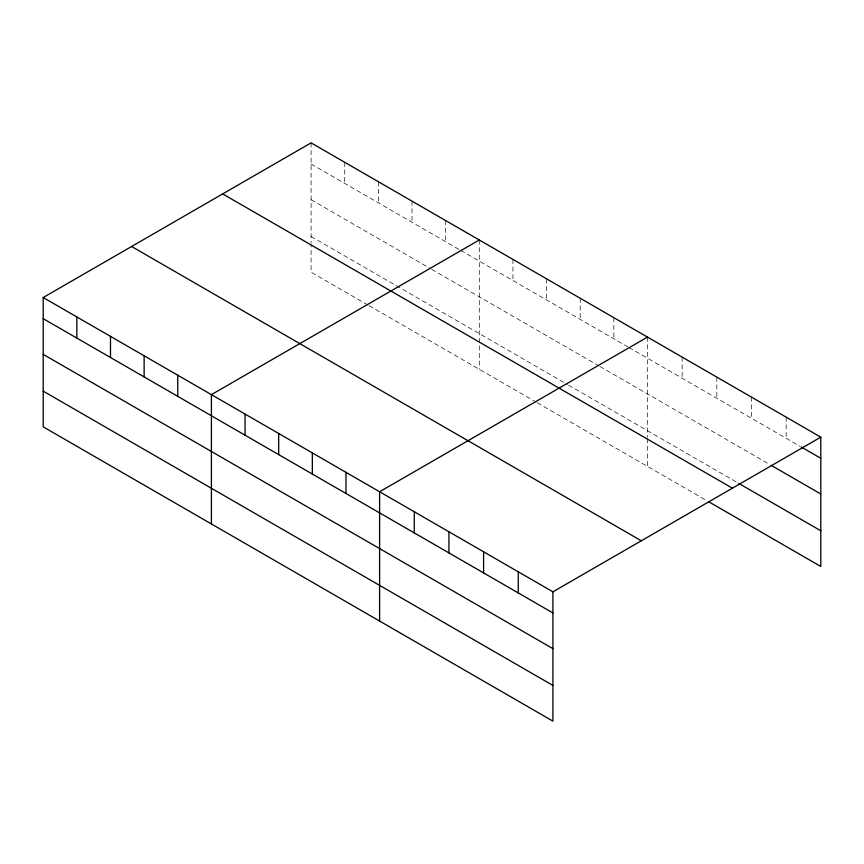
<?xml version="1.0" encoding="UTF-8"?>
<svg xmlns="http://www.w3.org/2000/svg" width="864" height="864" viewBox="0 0 864 864"><rect width="100%" height="100%" fill="white"/><g stroke="black" fill="none" stroke-linecap="round" stroke-linejoin="round"><path stroke-width="0.65" stroke-dasharray="4.32 3.24" d="M311.083 163.998L459.572 249.728M460.728 250.398L627.772 346.842M628.938 347.512L799.999 446.278M311.083 199.703L430.564 268.682M431.73 269.352L598.774 365.796M599.929 366.466L769.964 464.638M311.083 236.488L567.454 384.502M568.609 385.171L737.618 482.738M367.924 305.003L311.083 272.182L311.083 244.415M369.09 305.672L536.134 402.116M537.289 402.786L706.417 500.429M786.143 417.139L786.143 438.275M751.475 397.127L751.475 418.262M716.818 377.125L716.818 398.25M682.16 357.113L682.16 378.238M647.492 337.1L647.492 437.324M647.492 438.642L647.492 466.409M613.85 317.671L613.85 338.807M580.208 298.253L580.208 319.378M546.577 278.834L546.577 299.959M512.935 259.405L512.935 280.541M479.293 239.987L479.293 369.295M445.651 220.558L445.651 241.693M412.009 201.139L412.009 222.264M378.367 181.721L378.367 202.846M344.725 162.292L344.725 183.427M311.083 142.873L311.083 243.097"/><path stroke-width="1.3" d="M43.2 297.529L552.917 591.818L552.917 721.127L43.2 426.848L43.2 297.529L311.083 142.873L820.8 437.152L820.8 566.471L708.728 501.768M479.293 239.987L211.41 394.643L211.41 523.962M647.492 337.1L379.609 491.756L379.609 621.076M552.917 591.818L820.8 437.152M801.155 446.947L820.8 458.287M771.12 465.307L820.8 493.981M738.774 483.408L820.8 530.766M222.685 193.914L732.402 488.192M131.598 246.488L641.315 540.778M43.2 318.665L552.917 612.943M43.2 354.359L552.917 648.648M43.2 391.144L552.917 685.433M518.26 571.806L518.26 592.931M483.592 551.794L483.592 572.918M448.934 531.781L448.934 552.906M414.277 511.769L414.277 532.904M345.967 472.338L345.967 493.463M312.336 452.909L312.336 474.044M278.694 433.49L278.694 454.615M245.052 414.072L245.052 435.197M177.768 375.224L177.768 396.349M144.126 355.795L144.126 376.931M110.484 336.377L110.484 357.512M76.842 316.958L76.842 338.083"/></g></svg>
